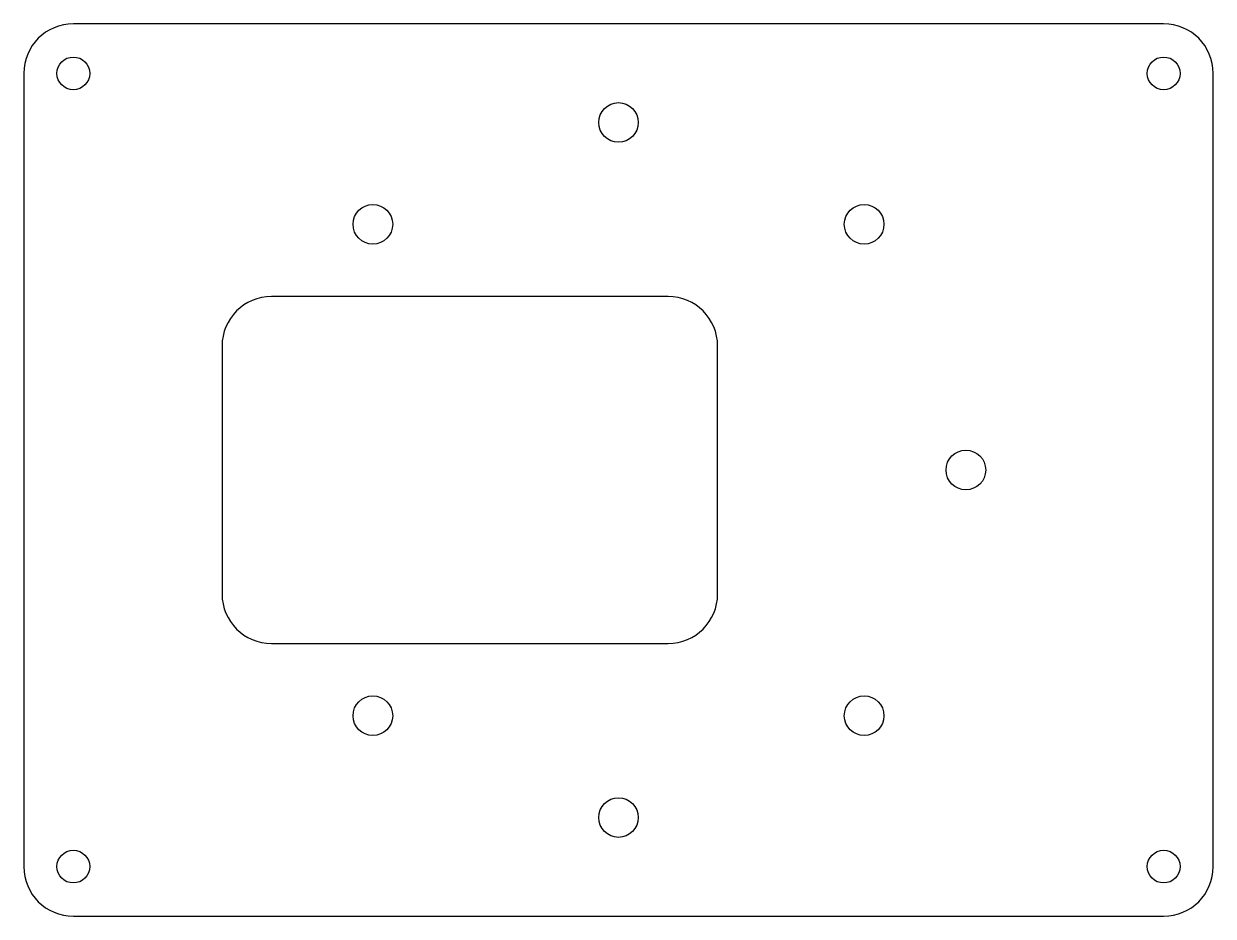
# Model space of a CAD drawing. Header units: millimetres. Extents: x -120 to 0, y -90 to 0.
import ezdxf

# ---------------------------------------------------------------- set-up
doc = ezdxf.new("R2010")
doc.units = ezdxf.units.MM

msp = doc.modelspace()

# ---------------------------------------------------------------- linework, layer by layer
at = {"color": 7, "linetype": 'Continuous', "lineweight": 25}
for p, q in [((-5, 0), (-115, 0)), ((-120, -5), (-120, -85)), ((0, -85), (0, -5)), ((-55, -27.5), (-95, -27.5)), ((-100, -32.5), (-100, -57.5)), ((-50, -57.5), (-50, -32.5)), ((-95, -62.5), (-55, -62.5)), ((-115, -90), (-5, -90))]:
    msp.add_line(p, q, dxfattribs=at)
for centre, radius in [((-115, -5), 1.65), ((-5, -5), 1.65), ((-60, -9.95), 2), ((-84.78, -20.22), 2), ((-35.22, -20.22), 2), ((-24.95, -45), 2), ((-84.78, -69.78), 2), ((-35.22, -69.78), 2), ((-60, -80.05), 2), ((-115, -85), 1.65), ((-5, -85), 1.65)]:
    msp.add_circle(centre, radius, dxfattribs=at)
for centre, start, end in [((-115, -5), 90, 180), ((-5, -5), 0, 90), ((-95, -32.5), 90, 180), ((-55, -32.5), 0, 90), ((-95, -57.5), 180, 270), ((-55, -57.5), 270, 0), ((-115, -85), 180, 270), ((-5, -85), 270, 0)]:
    msp.add_arc(centre, 5, start, end, dxfattribs=at)

doc.saveas('drawing.dxf')
